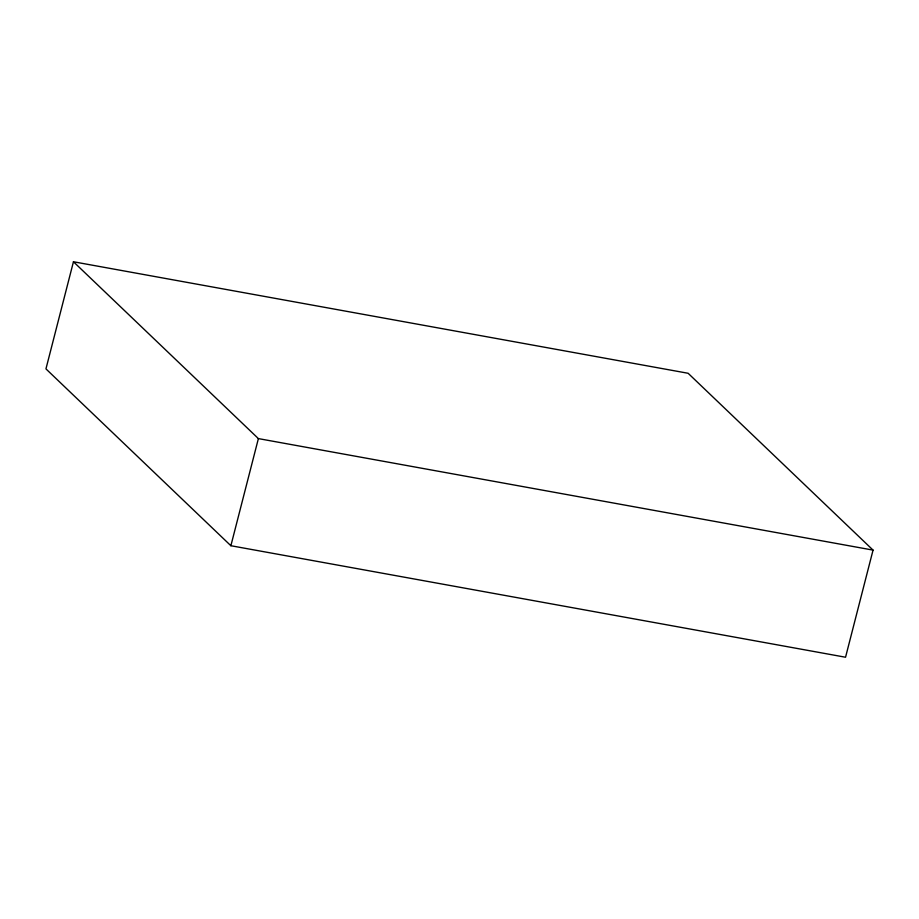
<?xml version="1.0" encoding="UTF-8"?>
<svg xmlns="http://www.w3.org/2000/svg" width="919" height="919" viewBox="0 0 919 919"><rect width="100%" height="100%" fill="white"/><g stroke="black" fill="none" stroke-linecap="round" stroke-linejoin="round"><path stroke-width="1.38" d="M73.451 261.766L45.95 368.887L230.876 545.725L845.549 657.234L873.05 550.113L688.124 373.275L73.451 261.766L258.388 438.604L873.05 550.113M230.876 545.725L258.388 438.604"/></g></svg>
